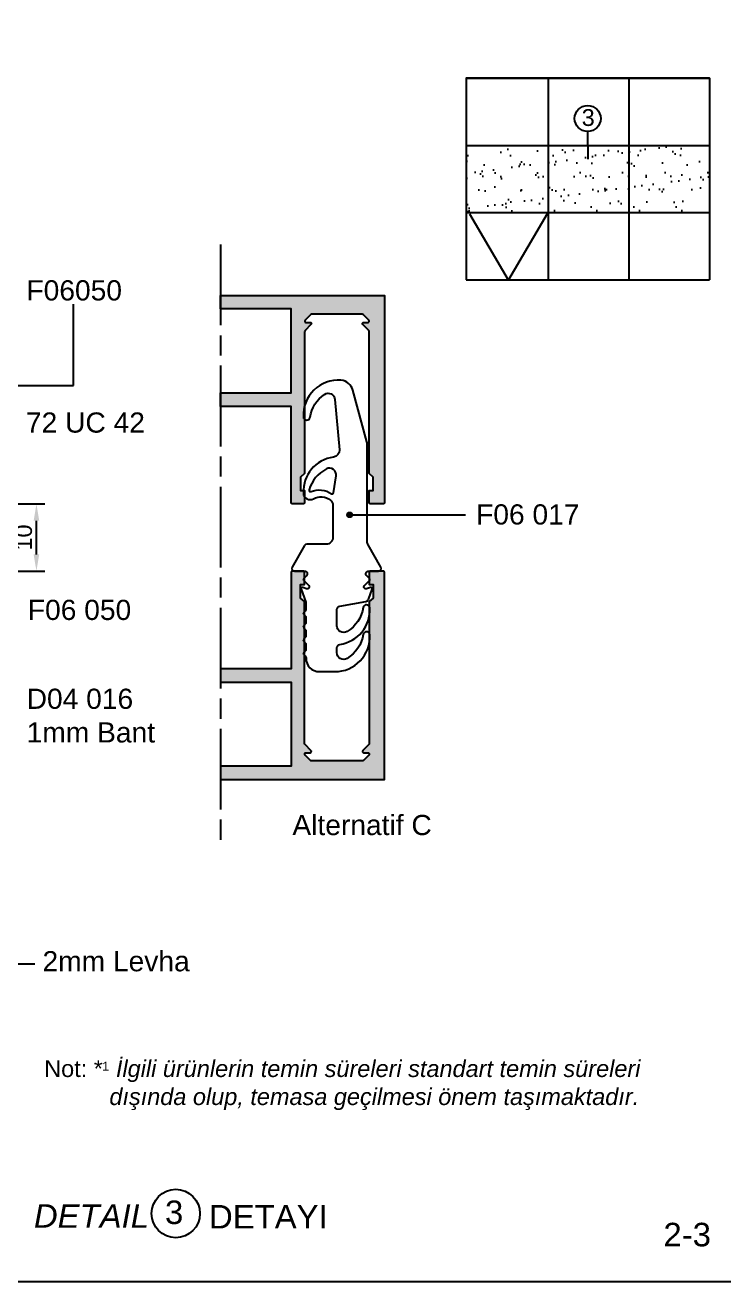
# Model space of a CAD drawing. Header units: millimetres. Extents: x -624 to 1947, y 11274 to 11571.
# Drawn here: x -12.6 to 91.3, y 11274.3 to 11461.2 of the extents above; entities that cross this region are included whole.
import ezdxf

# ---------------------------------------------------------------- set-up
doc = ezdxf.new("R2010")
doc.units = ezdxf.units.MM
doc.linetypes.add('AM_ISO08W050', pattern=[18, 12, -1.5, 3, -1.5])
doc.linetypes.add('AM_ISO08W050x2', pattern=[9, 6, -0.75, 1.5, -0.75])
for name, color, linetype in [('AKSESUAR', 7, 'Continuous'), ('AM_7N', 4, 'AM_ISO08W050'), ('Antet', 7, 'Continuous'), ('FITIL', 11, 'Continuous'), ('fitiller_k', 11, 'Continuous'), ('kesit_k', 7, 'Continuous'), ('nokta', 140, 'Continuous'), ('yazı_numara_k', 11, 'Continuous')]:
    doc.layers.add(name, color=color, linetype=linetype)
doc.styles.get("Standard").update_dxf_attribs({"font": 'arial.ttf'})
doc.dimstyles.new('ISO-25', dxfattribs={"dimtxt": 2.5, "dimasz": 2.5, "dimexe": 1.25, "dimexo": 0.625, "dimtad": 1, "dimtxsty": 'Standard', "dimcen": 2.5, "dimadec": 0, "dimazin": 0, "dimtfac": 1, "dimtmove": 0, "dimatfit": 3, "dimfxl": 1, "dimarcsym": 0})

# ---------------------------------------------------------------- blocks, each defined once
blk = doc.blocks.new('*D125')
at = {"color": 0, "lineweight": -2}
for p, q in [((-19.8, 11389.99), (-9.69, 11389.99)), ((-10.94, 11382.49), (-10.94, 11387.49)), ((-19.8, 11379.99), (-9.69, 11379.99))]:
    blk.add_line(p, q, dxfattribs=at)
at = {"color": 0}
for points in [[(-10.53, 11387.49), (-11.36, 11387.49), (-10.94, 11389.99)], [(-11.36, 11382.49), (-10.53, 11382.49), (-10.94, 11379.99)]]:
    blk.add_solid(points, dxfattribs=at)
at = {"layer": 'Defpoints', "color": 0}
for p in [(-20.42, 11389.99), (-10.94, 11389.99), (-20.42, 11379.99)]:
    blk.add_point(p, dxfattribs=at)
at = {"color": 0, "insert": (-12.84, 11384.99), "char_height": 2.5, "attachment_point": 5, "rotation": 90}
blk.add_mtext('10', dxfattribs=at)

msp = doc.modelspace()

# ---------------------------------------------------------------- hatches: boundary and pattern name
at = {"layer": 'AKSESUAR', "linetype": 'ByBlock'}
h = msp.add_hatch(color=30, dxfattribs=at)
edge = h.paths.add_edge_path()
edge.add_arc((38.755, 11390.189), 0.2, 180, 270, ccw=False)
edge.add_line((38.555, 11390.189), (38.555, 11391.989))
edge.add_line((38.555, 11391.989), (39.155, 11391.989))
edge.add_line((39.155, 11391.989), (39.155, 11393.989))
edge.add_line((39.155, 11393.989), (38.555, 11394.493))
edge.add_line((38.555, 11394.493), (38.555, 11415.624))
edge.add_arc((38.355, 11415.624), 0.2, 0, 45)
edge.add_line((38.497, 11415.765), (37.614, 11416.648))
edge.add_arc((37.755, 11416.789), 0.2, 90, 225, ccw=False)
edge.add_line((37.755, 11416.989), (38.355, 11416.989))
edge.add_arc((38.355, 11417.189), 0.2, 270, 405)
edge.add_line((38.497, 11417.331), (37.697, 11418.131))
edge.add_arc((37.555, 11417.989), 0.2, 45, 90)
edge.add_line((37.555, 11418.189), (29.955, 11418.189))
edge.add_arc((29.955, 11417.989), 0.2, 90, 135)
edge.add_line((29.814, 11418.131), (29.014, 11417.331))
edge.add_arc((29.155, 11417.189), 0.2, 135, 270)
edge.add_line((29.155, 11416.989), (29.755, 11416.989))
edge.add_arc((29.755, 11416.789), 0.2, -45, 90, ccw=False)
edge.add_line((29.897, 11416.648), (29.014, 11415.765))
edge.add_arc((29.155, 11415.624), 0.2, 135, 180)
edge.add_line((28.955, 11415.624), (28.955, 11394.493))
edge.add_line((28.955, 11394.493), (28.355, 11393.989))
edge.add_line((28.355, 11393.989), (28.355, 11391.989))
edge.add_line((28.355, 11391.989), (28.955, 11391.989))
edge.add_line((28.955, 11391.989), (28.955, 11390.189))
edge.add_arc((28.755, 11390.189), 0.2, 270, 360, ccw=False)
edge.add_line((28.755, 11389.989), (27.155, 11389.989))
edge.add_arc((27.155, 11390.189), 0.2, 180, 270, ccw=False)
edge.add_line((26.955, 11390.189), (26.955, 11404.489))
edge.add_line((26.955, 11404.489), (16.455, 11404.489))
edge.add_line((16.455, 11404.489), (16.455, 11406.489))
edge.add_line((16.455, 11406.489), (26.955, 11406.489))
edge.add_line((26.955, 11406.489), (26.955, 11418.989))
edge.add_line((26.955, 11418.989), (16.455, 11418.989))
edge.add_line((16.455, 11418.989), (16.455, 11420.989))
edge.add_line((16.455, 11420.989), (40.855, 11420.989))
edge.add_line((40.855, 11420.989), (40.855, 11390.189))
edge.add_arc((40.655, 11390.189), 0.2, -90, 0, ccw=False)
edge.add_line((40.655, 11389.989), (38.755, 11389.989))
h = msp.add_hatch(color=30, dxfattribs=at)
edge = h.paths.add_edge_path()
edge.add_arc((38.755, 11379.789), 0.2, 90, 180)
edge.add_line((38.555, 11379.789), (38.555, 11377.989))
edge.add_line((38.555, 11377.989), (39.155, 11377.989))
edge.add_line((39.155, 11377.989), (39.155, 11375.989))
edge.add_line((39.155, 11375.989), (38.555, 11375.486))
edge.add_line((38.555, 11375.486), (38.555, 11354.355))
edge.add_arc((38.355, 11354.355), 0.2, 315, 360, ccw=False)
edge.add_line((38.497, 11354.214), (37.614, 11353.331))
edge.add_arc((37.755, 11353.189), 0.2, 135, 270)
edge.add_line((37.755, 11352.989), (38.355, 11352.989))
edge.add_arc((38.355, 11352.789), 0.2, -45, 90, ccw=False)
edge.add_line((38.497, 11352.648), (37.697, 11351.848))
edge.add_arc((37.555, 11351.989), 0.2, 270, 315, ccw=False)
edge.add_line((37.555, 11351.789), (29.955, 11351.789))
edge.add_arc((29.955, 11351.989), 0.2, 225, 270, ccw=False)
edge.add_line((29.814, 11351.848), (29.014, 11352.648))
edge.add_arc((29.155, 11352.789), 0.2, 90, 225, ccw=False)
edge.add_line((29.155, 11352.989), (29.755, 11352.989))
edge.add_arc((29.755, 11353.189), 0.2, 270, 405)
edge.add_line((29.897, 11353.331), (29.014, 11354.214))
edge.add_arc((29.155, 11354.355), 0.2, 180, 225, ccw=False)
edge.add_line((28.955, 11354.355), (28.955, 11375.486))
edge.add_line((28.955, 11375.486), (28.355, 11375.989))
edge.add_line((28.355, 11375.989), (28.355, 11377.989))
edge.add_line((28.355, 11377.989), (28.955, 11377.989))
edge.add_line((28.955, 11377.989), (28.955, 11379.789))
edge.add_arc((28.755, 11379.789), 0.2, 0, 90)
edge.add_line((28.755, 11379.989), (27.155, 11379.989))
edge.add_arc((27.155, 11379.789), 0.2, 90, 180)
edge.add_line((26.955, 11379.789), (26.955, 11365.489))
edge.add_line((26.955, 11365.489), (16.455, 11365.489))
edge.add_line((16.455, 11365.489), (16.455, 11363.489))
edge.add_line((16.455, 11363.489), (26.955, 11363.489))
edge.add_line((26.955, 11363.489), (26.955, 11350.989))
edge.add_line((26.955, 11350.989), (16.455, 11350.989))
edge.add_line((16.455, 11350.989), (16.455, 11348.989))
edge.add_line((16.455, 11348.989), (40.855, 11348.989))
edge.add_line((40.855, 11348.989), (40.855, 11379.789))
edge.add_arc((40.655, 11379.789), 0.2, 0, 90)
edge.add_line((40.655, 11379.989), (38.755, 11379.989))
at = {"layer": 'Antet'}
h = msp.add_hatch(dxfattribs=at)
h.set_pattern_fill('LINE', color=0, scale=0.5, angle=45, style=0)
h.set_pattern_definition([(45, (1062.007476, 11352.537296), (-0.044194174, 0.044194174), [])])
edge = h.paths.add_edge_path()
edge.add_arc((35.651, 11388.366), 0.362, 0, 360)
at = {"layer": 'kesit_k'}
h = msp.add_hatch(dxfattribs=at)
h.set_pattern_fill('AR-SAND', color=1, scale=0.08, style=0)
h.set_pattern_definition([(37.5, (466.3012, -1364.6917), (-0.1280025, 3.9153059), [0, -3.08864, 0, -3.4544, 0, -3.302]), (7.5, (466.301, -1364.6917), (3.5961863, 5.7346008), [0, -1.66624, 0, -2.78384, 0, -1.0668]), (327.5, (463.8018, -1364.6917), (6.327939, 0.0114975), [0, -1.016, 0, -3.6576, 0, -4.7752]), (317.5, (463.802, -1364.6917), (6.1084516, 1.7834346), [0, -0.508, 0, -2.39776, 0, -2.7432])])
h.paths.add_polyline_path([(65.164, 11433.309), (65.164, 11443.308), (52.999, 11443.308), (52.999, 11433.309)])
h.paths.add_polyline_path([(77.164, 11433.309), (77.164, 11443.308), (65.164, 11443.308), (65.164, 11433.309)])
h.paths.add_polyline_path([(89.164, 11433.309), (89.164, 11443.308), (77.164, 11443.308), (77.164, 11433.309)])

# ---------------------------------------------------------------- linework, layer by layer
at = {"color": 140}
msp.add_line((71.052, 11445.373), (71.088, 11441.245), dxfattribs=at)
at = {"color": 0}
msp.add_line((-18.198, 11321.611), (-11.179, 11321.611), dxfattribs=at)
at = {"layer": 'AKSESUAR', "color": 0, "linetype": 'ByBlock'}
for points in [[(38.755, 11389.989, -0.4142136), (38.555, 11390.189), (38.555, 11391.989), (39.155, 11391.989), (39.155, 11393.989), (38.555, 11394.493), (38.555, 11415.624, 0.1989124), (38.497, 11415.765), (37.614, 11416.648, -0.6681786), (37.755, 11416.989), (38.355, 11416.989, 0.6681786), (38.497, 11417.331), (37.697, 11418.131, 0.1989124), (37.555, 11418.189), (29.955, 11418.189, 0.1989124), (29.814, 11418.131), (29.014, 11417.331, 0.6681786), (29.155, 11416.989), (29.755, 11416.989, -0.6681786), (29.897, 11416.648), (29.014, 11415.765, 0.1989124), (28.955, 11415.624), (28.955, 11394.493), (28.355, 11393.989), (28.355, 11391.989), (28.955, 11391.989), (28.955, 11390.189, -0.4142136), (28.755, 11389.989), (27.155, 11389.989, -0.4142136), (26.955, 11390.189), (26.955, 11404.489), (16.455, 11404.489), (16.455, 11406.489), (26.955, 11406.489), (26.955, 11418.989), (16.455, 11418.989), (16.455, 11420.989), (40.855, 11420.989), (40.855, 11390.189, -0.4142136), (40.655, 11389.989)], [(38.755, 11379.989, 0.4142136), (38.555, 11379.789), (38.555, 11377.989), (39.155, 11377.989), (39.155, 11375.989), (38.555, 11375.486), (38.555, 11354.355, -0.1989124), (38.497, 11354.214), (37.614, 11353.331, 0.6681786), (37.755, 11352.989), (38.355, 11352.989, -0.6681786), (38.497, 11352.648), (37.697, 11351.848, -0.1989124), (37.555, 11351.789), (29.955, 11351.789, -0.1989124), (29.814, 11351.848), (29.014, 11352.648, -0.6681786), (29.155, 11352.989), (29.755, 11352.989, 0.6681786), (29.897, 11353.331), (29.014, 11354.214, -0.1989124), (28.955, 11354.355), (28.955, 11375.486), (28.355, 11375.989), (28.355, 11377.989), (28.955, 11377.989), (28.955, 11379.789, 0.4142136), (28.755, 11379.989), (27.155, 11379.989, 0.4142136), (26.955, 11379.789), (26.955, 11365.489), (16.455, 11365.489), (16.455, 11363.489), (26.955, 11363.489), (26.955, 11350.989), (16.455, 11350.989), (16.455, 11348.989), (40.855, 11348.989), (40.855, 11379.789, 0.4142136), (40.655, 11379.989)]]:
    msp.add_lwpolyline(points, format="xyb", close=True, dxfattribs=at)
at = {"layer": 'AM_7N', "linetype": 'AM_ISO08W050x2', "ltscale": 2}
msp.add_line((16.455, 11428.554), (16.455, 11339.871), dxfattribs=at)
at = {"layer": 'Antet', "color": 140}
msp.add_lwpolyline([(93.45, 11274.303), (-203.55, 11274.303), (-203.55, 11484.303), (93.45, 11484.303)], close=True, dxfattribs=at)
at = {"layer": 'Antet'}
for centre, radius in [((71.052, 11447.308), 1.935), ((9.785, 11284.464), 3.6)]:
    msp.add_circle(centre, radius, dxfattribs=at)
at = {"layer": 'Antet', "color": 0}
msp.add_circle((35.651, 11388.366), 0.362, dxfattribs=at)
at = {"layer": 'FITIL'}
msp.add_lwpolyline([(29.634, 11392.063, 0.6230428), (29.903, 11391.825, -0.2524019), (32.943, 11391.505, 0.5531394), (33.253, 11391.64), (33.631, 11394.154, 0.6097938), (32.189, 11395.194, 0.2110562)], format="xyb", close=True, dxfattribs=at)
at = {"layer": 'fitiller_k'}
msp.add_lwpolyline([(28.953, 11383.789), (27.105, 11380.589, 0.5773503), (27.452, 11379.989), (28.948, 11379.989, -0.6681786), (29.231, 11379.307), (28.814, 11378.889, 0.4142136), (28.814, 11378.607), (29.556, 11377.865, -0.8025849), (29.241, 11377.371), (28.674, 11377.577, 0.6370703), (28.418, 11377.321), (29.125, 11375.376, -0.0874887), (29.155, 11375.205), (29.155, 11374.412, -0.1989124), (29.009, 11374.059), (28.814, 11373.864, 0.4142136), (28.814, 11373.581), (29.155, 11373.24), (29.155, 11372.205), (28.814, 11371.864, 0.4142136), (28.814, 11371.581), (29.155, 11371.24), (29.155, 11370.205), (28.814, 11369.864, 0.4142136), (28.814, 11369.581), (29.155, 11369.24), (29.155, 11368.205), (28.814, 11367.864, 0.4142136), (28.814, 11367.581), (29.009, 11367.386, -0.1971371), (29.156, 11367.036, 0.4122136), (31.155, 11365.05), (33.455, 11365.05, 0.4293645), (38.649, 11370.517, 0.9038301), (37.655, 11370.566, -0.2246656), (35.267, 11367.018, -0.5816178), (33.755, 11367.877), (33.755, 11368.606, -0.3735458), (34.185, 11369.101, 0.3882747), (38.649, 11374.517, 0.9038301), (37.655, 11374.566, -0.2246656), (35.267, 11371.018, -0.5816178), (33.755, 11371.877), (33.755, 11374.291, -0.3639702), (34.169, 11374.783), (38.053, 11375.468, 0.2679492), (38.436, 11375.789), (38.993, 11377.321, 0.6370703), (38.737, 11377.577), (38.17, 11377.371, -0.8025849), (37.855, 11377.865), (38.597, 11378.607, 0.4142136), (38.597, 11378.889), (38.18, 11379.307, -0.6681786), (38.463, 11379.989), (39.959, 11379.989, 0.5773503), (40.305, 11380.589), (38.389, 11383.908, -0.1316525), (38.255, 11384.408), (38.255, 11398.944, 0.0662295), (38.221, 11399.206), (36.136, 11406.903, 0.3170538), (34.361, 11408.374, 0.4527031), (28.762, 11402.922, 0.9038301), (29.756, 11402.873, -0.210263), (31.912, 11406.274, -0.5708753), (33.466, 11405.531), (34.122, 11398.034, -0.4005091), (33.259, 11396.956, 0.3869395), (28.76, 11391.594, 0.5641697), (30.259, 11390.768, -0.3156098), (32.799, 11390.546, -0.2215306), (33.155, 11389.78), (33.155, 11384.989, -0.4142136), (32.155, 11383.989), (29.299, 11383.989, 0.2679492)], format="xyb", close=True, dxfattribs=at)
at = {"layer": 'kesit_k', "color": 1}
for p, q in [((65.164, 11453.308), (65.164, 11423.309)), ((77.164, 11453.308), (77.164, 11423.309)), ((89.164, 11445.753), (89.164, 11423.309)), ((52.977, 11443.309), (89.164, 11443.309)), ((52.977, 11443.309), (89.164, 11443.309)), ((52.977, 11433.309), (89.164, 11433.309)), ((53.47, 11433.123), (59.233, 11423.301)), ((65.038, 11433.123), (59.275, 11423.301)), ((52.977, 11423.309), (89.164, 11423.309))]:
    msp.add_line(p, q, dxfattribs=at)
for points in [[(52.977, 11453.308), (89.164, 11453.308), (89.164, 11423.309)], [(89.164, 11453.308), (52.999, 11453.308), (52.999, 11423.309)], [(65.164, 11453.308), (65.164, 11423.309)], [(77.164, 11453.308), (77.164, 11423.309)], [(52.977, 11443.309), (89.164, 11443.309)], [(52.977, 11443.309), (89.164, 11443.309)], [(52.977, 11433.309), (89.164, 11433.309)], [(52.977, 11423.309), (89.164, 11423.309)]]:
    msp.add_lwpolyline(points, dxfattribs=at)
at = {"layer": 'nokta'}
for p, q in [((-5.413, 11407.583), (-5.413, 11419.68)), ((-25.777, 11407.583), (-5.413, 11407.583)), ((35.651, 11388.366), (52.864, 11388.366))]:
    msp.add_line(p, q, dxfattribs=at)

# ---------------------------------------------------------------- texts
at = {"layer": 'Antet', "attachment_point": 1}
for s, insert, char_height in [('{3}', (70.165, 11448.696), 2.5), ('{\\fArial|b0|i0|c162|p34;Alternatif C      }', (27.133, 11343.742), 3), ('{Not: *  \\fArial|b0|i1|c0|p34;İlgili ürünlerin temin süreleri standart temin süreleri \\P          dışında olup, temasa geçilmesi önem taşımaktadır.}', (-9.792, 11307.266), 2.5), ('{\\fArial|b0|i0|c0|p0;1}', (-1.16, 11307.032), 1.3227)]:
    msp.add_mtext(s, dxfattribs=dict(at, insert=insert, char_height=char_height))
at = {"layer": 'Antet', "char_height": 3, "attachment_point": 1}
for s, insert, width in [('{\\fArial|b0|i0|c162|p34;F06050}', (-12.429, 11423.25), 32.13086), ('{\\fArial|b0|i0|c162|p34;72 UC 42}', (-12.507, 11403.593), 25.73181), ('{\\fArial|b0|i0|c162|p34;F06 017}', (54.458, 11389.93), 32.13086), ('{F06 050}', (-12.22, 11375.731), 21.23276), ('{\\fArial|b0|i0|c162|p34;D04 016\\P1mm Bant}', (-12.396, 11362.517), 19.62732), ('{\\fArial|b0|i0|c162|p34;2mm Levha}', (-10.036, 11323.487), 31.62107)]:
    msp.add_mtext(s, dxfattribs=dict(at, insert=insert, width=width))
at = {"layer": 'yazı_numara_k', "color": 0, "char_height": 3.5, "attachment_point": 1}
for s, insert in [('{\\fArial|b0|i0|c162|p34;  3}', (5.466, 11286.401)), ('{\\fArial|b0|i1|c162|p34;DETAIL}', (-11.315, 11285.846)), ('{\\fArial Tur|b0|i0|c162|p34;DETAYI}', (14.728, 11285.742))]:
    msp.add_mtext(s, dxfattribs=dict(at, insert=insert))
at = {"layer": 'yazı_numara_k', "insert": (89.391, 11283.086), "char_height": 3.5, "attachment_point": 3}
msp.add_mtext('{\\fArial|b0|i0|c162|p34;2\\fArial|b0|i0|c0|p34;-\\fArial|b0|i0|c162|p34;3}', dxfattribs=at)

# ---------------------------------------------------------------- dimensions: what is measured, and where the dimension line sits
at = {"color": 1}
dim = msp.add_linear_dim(base=(-10.944, 11389.989), p1=(-20.42, 11379.989), p2=(-20.42, 11389.989), angle=90, dimstyle='ISO-25', override={"dimlfac": 1}, dxfattribs=at)
dim.commit()
dim.dimension.update_dxf_attribs({"geometry": '*D125', "text_midpoint": (-12.845, 11384.989)})

doc.saveas('drawing.dxf')
